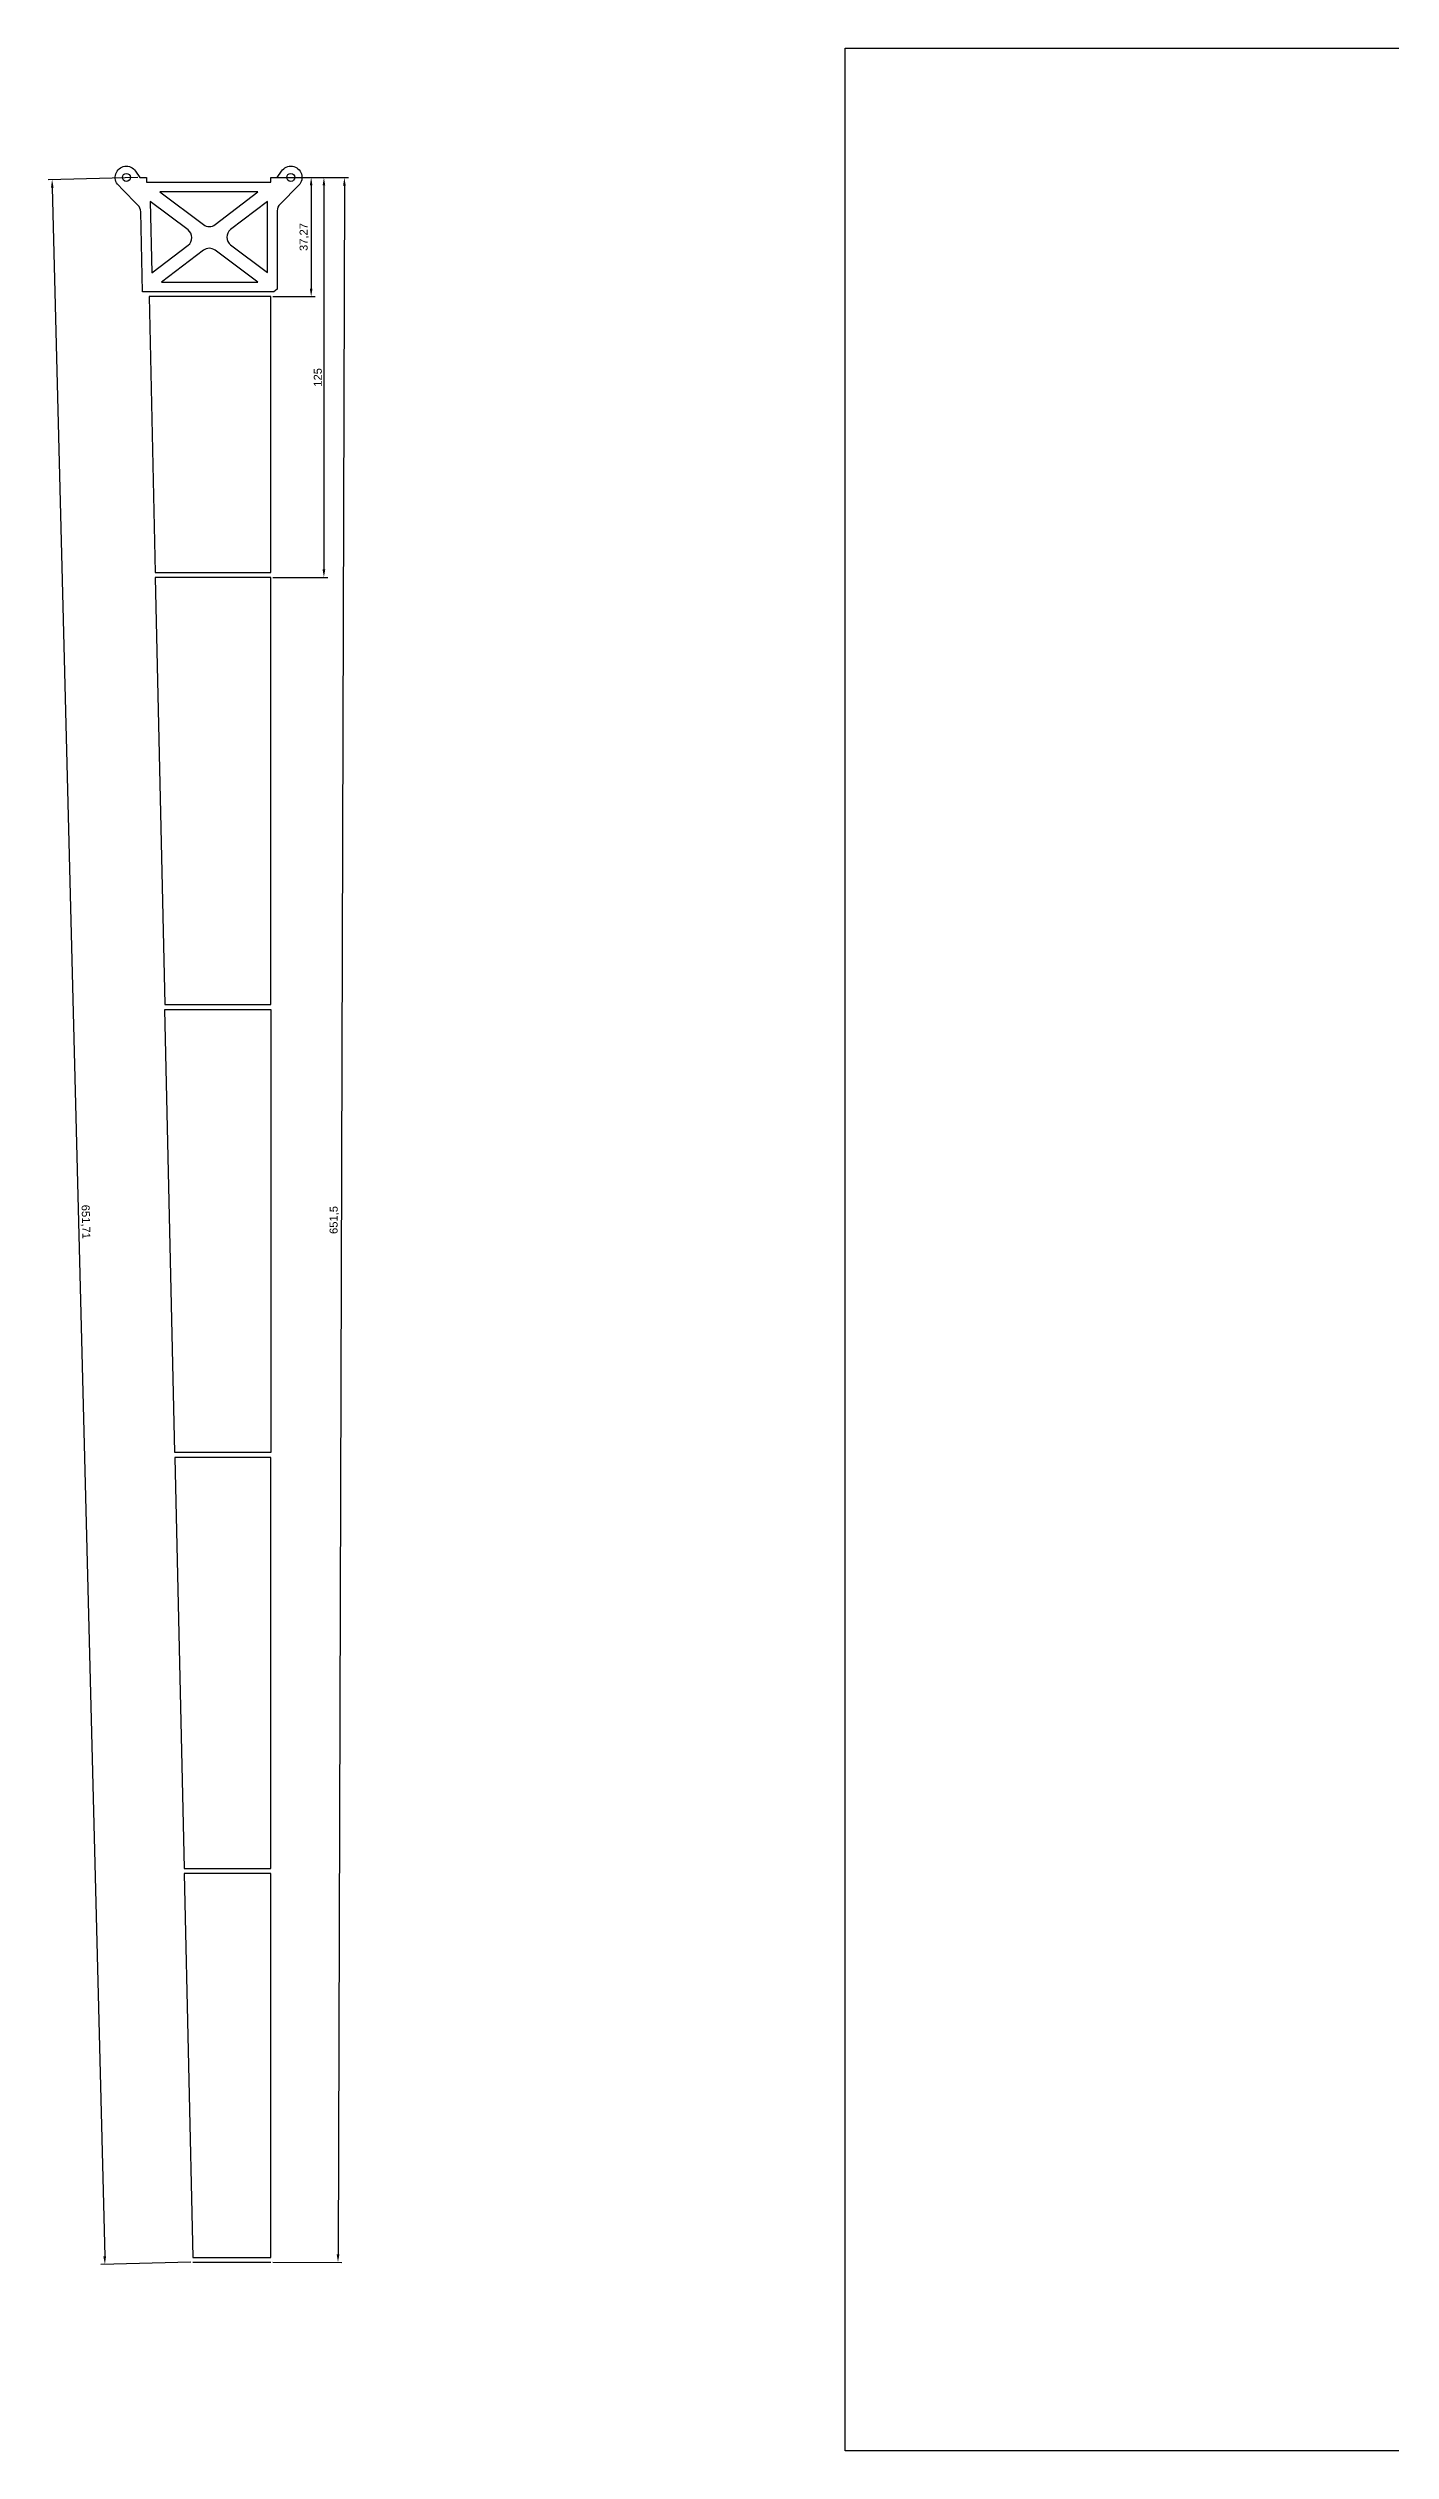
# Model space of a CAD drawing. Header units: millimetres. Extents: x -11497 to 404, y -3854 to 414.
# Drawn here: x -9194 to -8775, y -2305 to -1554 of the extents above; entities that cross this region are included whole.
import ezdxf

# ---------------------------------------------------------------- set-up
doc = ezdxf.new("R2010")
doc.units = ezdxf.units.MM
doc.layers.add('11', color=80, linetype='Continuous')
doc.layers.add('7', color=1, linetype='Continuous')
doc.styles.get("Standard").update_dxf_attribs({"font": 'arial.ttf'})
doc.dimstyles.new('ISO-25', dxfattribs={"dimtxt": 2.5, "dimasz": 2.5, "dimexe": 1.25, "dimexo": 0.625, "dimtad": 1, "dimtxsty": 'Standard', "dimcen": 2.5, "dimadec": 0, "dimazin": 0, "dimtfac": 1, "dimtmove": 0, "dimatfit": 3, "dimfxl": 1, "dimarcsym": 0})

# ---------------------------------------------------------------- blocks, each defined once
blk = doc.blocks.new('*D43')
at = {"layer": '11', "color": 0, "lineweight": -2, "transparency": 16777216}
for p, q in [((-9121.9, -1594.2), (-9100.29, -1594.27)), ((-9101.55, -1596.76), (-9103.53, -2243.26)), ((-9123.9, -2245.7), (-9102.29, -2245.77))]:
    blk.add_line(p, q, dxfattribs=at)
at = {"layer": '11', "color": 0, "transparency": 16777216}
for points in [[(-9101.96, -1596.76), (-9101.13, -1596.76), (-9101.54, -1594.26)], [(-9103.95, -2243.26), (-9103.11, -2243.26), (-9103.54, -2245.76)]]:
    blk.add_solid(points, dxfattribs=at)
at = {"layer": 'Defpoints', "color": 0, "transparency": 16777216}
for p in [(-9122.53, -1594.2), (-9124.53, -2245.7), (-9103.54, -2245.76)]:
    blk.add_point(p, dxfattribs=at)
at = {"layer": '11', "color": 0, "transparency": 16777216, "insert": (-9104.67, -1920.01), "char_height": 2.5, "attachment_point": 5, "rotation": 89.82411}
blk.add_mtext('651,5', dxfattribs=at)
blk = doc.blocks.new('*D44')
at = {"layer": '11', "color": 0, "lineweight": -2, "transparency": 16777216}
for p, q in [((-9166, -1594.21), (-9194.08, -1594.93)), ((-9192.77, -1597.39), (-9176.4, -2243.89)), ((-9149.51, -2245.71), (-9177.59, -2246.43))]:
    blk.add_line(p, q, dxfattribs=at)
at = {"layer": '11', "color": 0, "transparency": 16777216}
for points in [[(-9192.35, -1597.38), (-9193.18, -1597.4), (-9192.83, -1594.89)], [(-9175.98, -2243.88), (-9176.82, -2243.91), (-9176.34, -2246.39)]]:
    blk.add_solid(points, dxfattribs=at)
at = {"layer": 'Defpoints', "color": 0, "transparency": 16777216}
for p in [(-9165.38, -1594.2), (-9176.34, -2246.39), (-9148.88, -2245.7)]:
    blk.add_point(p, dxfattribs=at)
at = {"layer": '11', "color": 0, "transparency": 16777216, "insert": (-9182.46, -1920.59), "char_height": 2.5, "attachment_point": 5, "rotation": 271.45023}
blk.add_mtext('651,71', dxfattribs=at)
blk = doc.blocks.new('*D45')
at = {"layer": '11', "color": 0, "lineweight": -2, "transparency": 16777216}
for p, q in [((-9123.9, -1594.2), (-9110.67, -1594.2)), ((-9111.92, -1596.7), (-9111.92, -1628.97)), ((-9123.9, -1631.47), (-9110.67, -1631.47))]:
    blk.add_line(p, q, dxfattribs=at)
at = {"layer": '11', "color": 0, "transparency": 16777216}
for points in [[(-9112.34, -1596.7), (-9111.51, -1596.7), (-9111.92, -1594.2)], [(-9112.34, -1628.97), (-9111.51, -1628.97), (-9111.92, -1631.47)]]:
    blk.add_solid(points, dxfattribs=at)
at = {"layer": 'Defpoints', "color": 0, "transparency": 16777216}
for p in [(-9124.53, -1594.2), (-9124.53, -1631.47), (-9111.92, -1631.47)]:
    blk.add_point(p, dxfattribs=at)
at = {"layer": '11', "color": 0, "transparency": 16777216, "insert": (-9114.05, -1612.84), "char_height": 2.5, "attachment_point": 5, "rotation": 90}
blk.add_mtext('37,27', dxfattribs=at)
blk = doc.blocks.new('*D46')
at = {"layer": '11', "color": 0, "lineweight": -2, "transparency": 16777216}
for p, q in [((-9123.9, -1594.2), (-9106.69, -1594.2)), ((-9107.94, -1596.7), (-9107.94, -1716.7)), ((-9123.9, -1719.2), (-9106.69, -1719.2))]:
    blk.add_line(p, q, dxfattribs=at)
at = {"layer": '11', "color": 0, "transparency": 16777216}
for points in [[(-9108.35, -1596.7), (-9107.52, -1596.7), (-9107.94, -1594.2)], [(-9108.35, -1716.7), (-9107.52, -1716.7), (-9107.94, -1719.2)]]:
    blk.add_solid(points, dxfattribs=at)
at = {"layer": 'Defpoints', "color": 0, "transparency": 16777216}
for p in [(-9124.53, -1594.2), (-9124.53, -1719.2), (-9107.94, -1719.2)]:
    blk.add_point(p, dxfattribs=at)
at = {"layer": '11', "color": 0, "transparency": 16777216, "insert": (-9109.84, -1656.7), "char_height": 2.5, "attachment_point": 5, "rotation": 90}
blk.add_mtext('125', dxfattribs=at)

msp = doc.modelspace()

# ---------------------------------------------------------------- linework, layer by layer
for p, q in [((-9124.5278, -1631.4733), (-9162.5459, -1631.4733)), ((-9162.5459, -1631.4733), (-9160.6277, -1717.6987)), ((-9124.5278, -1717.6987), (-9124.5278, -1631.4733)), ((-9160.6277, -1717.6987), (-9124.5278, -1717.6987)), ((-9124.5278, -1719.1987), (-9160.5943, -1719.1987)), ((-9160.5943, -1719.1987), (-9157.6245, -1852.6987)), ((-9124.5278, -1852.6987), (-9124.5278, -1719.1987)), ((-9157.6245, -1852.6987), (-9124.5278, -1852.6987)), ((-9154.51, -1992.6987), (-9157.5911, -1854.1987)), ((-9157.5911, -1854.1987), (-9124.5278, -1854.1987)), ((-9124.5278, -1854.1987), (-9124.5278, -1992.6987)), ((-9124.5278, -1992.6987), (-9154.51, -1992.6987)), ((-9124.5278, -1994.1987), (-9154.4766, -1994.1987)), ((-9154.4766, -1994.1987), (-9151.618, -2122.6987)), ((-9124.5278, -2122.6987), (-9124.5278, -1994.1987)), ((-9151.618, -2122.6987), (-9124.5278, -2122.6987)), ((-9124.5278, -2124.1987), (-9151.5846, -2124.1987)), ((-9151.5846, -2124.1987), (-9148.9151, -2244.1987)), ((-9124.5278, -2244.1987), (-9124.5278, -2124.1987)), ((-9148.9151, -2244.1987), (-9124.5278, -2244.1987)), ((-9148.9151, -2245.6987), (-9124.5278, -2245.6987))]:
    msp.add_line(p, q)
msp.add_lwpolyline([(-9115.8029, -1596.6735), (-9115.8029, -1596.6735), (-9115.8029, -1596.6735), (-9115.8029, -1596.6735), (-9115.8029, -1596.6735), (-9115.8029, -1596.6735), (-9115.8029, -1596.6735), (-9115.8029, -1596.6735), (-9115.8029, -1596.6735), (-9115.8029, -1596.6735), (-9115.8029, -1596.6735), (-9115.8029, -1596.6735), (-9115.8029, -1596.6735), (-9115.8029, -1596.6735), (-9115.8029, -1596.6735), (-9115.8029, -1596.6735), (-9115.8029, -1596.6735), (-9115.8029, -1596.6735), (-9115.8029, -1596.6735), (-9115.8029, -1596.6735), (-9115.8029, -1596.6735), (-9121.6491, -1602.5197, 0.19891237), (-9122.5278, -1604.641), (-9122.5278, -1629.141), (-9123.577, -1629.9733), (-9164.577, -1629.9733), (-9165.1362, -1604.9204, 0.18699393), (-9166.028, -1602.866), (-9170.9037, -1597.8939), (-9172.1004, -1596.6735), (-9172.1004, -1596.6735), (-9172.1004, -1596.6735), (-9172.1004, -1596.6735), (-9172.1004, -1596.6735), (-9172.1004, -1596.6735, -1.09552072), (-9166.7432, -1592.2132), (-9165.3756, -1594.1987), (-9163.3756, -1594.1987), (-9163.3756, -1595.6987), (-9124.5278, -1595.6987), (-9124.5278, -1594.1987), (-9122.5278, -1594.1987), (-9121.1602, -1592.2132, -1.09552169), (-9115.8029, -1596.6735)], format="xyb")
for points in [[(-9141.9083, -1608.9393), (-9128.5278, -1598.6987), (-9159.1971, -1598.6987), (-9145.5326, -1608.9562, 0.33616372)], [(-9150.3527, -1615.4022, 0.49725572), (-9150.3783, -1610.6181), (-9162.1962, -1601.7723), (-9161.6489, -1624.0477)], [(-9137.0726, -1615.307), (-9125.5278, -1623.9734), (-9125.5278, -1601.6987), (-9137.0914, -1610.5229, 0.4972643)], [(-9128.5277, -1626.9734), (-9141.9186, -1616.9503, 0.33538305), (-9145.5362, -1616.9671), (-9158.6497, -1626.974)]]:
    msp.add_lwpolyline(points, format="xyb", close=True)
for centre in [(-9169.6256, -1594.1987), (-9118.2778, -1594.1987)]:
    msp.add_circle(centre, 1.25)
at = {"layer": '7'}
msp.add_lwpolyline([(-8945.1716, -1553.7887), (-8355.3265, -1553.7887), (-8355.3265, -2304.6721), (-8945.1716, -2304.6721)], close=True, dxfattribs=at)

# ---------------------------------------------------------------- dimensions: what is measured, and where the dimension line sits
at = {"layer": '11'}
for p1, p2, distance, picture, middle in [((-9165.3756, -1594.1987), (-9148.8817, -2245.6987), -27.4637, '*D44', (-9182.4569, -1920.5899)), ((-9122.5278, -1594.1987), (-9124.5278, -2245.6987), 20.9899, '*D43', (-9104.6654, -1920.0066)), ((-9124.5278, -1594.1987), (-9124.5278, -1719.1987), 16.5899, '*D46', (-9109.8394, -1656.6987))]:
    dim = msp.add_aligned_dim(p1=p1, p2=p2, distance=distance, dimstyle='ISO-25', dxfattribs=at)
    dim.commit()
    dim.dimension.update_dxf_attribs({"geometry": picture, "text_midpoint": middle})
dim = msp.add_linear_dim(base=(-9111.9234, -1631.4733), p1=(-9124.5278, -1594.1987), p2=(-9124.5278, -1631.4733), angle=90, dimstyle='ISO-25', dxfattribs=at)
dim.commit()
dim.dimension.update_dxf_attribs({"geometry": '*D45', "text_midpoint": (-9114.0508, -1612.836)})

doc.saveas('drawing.dxf')
